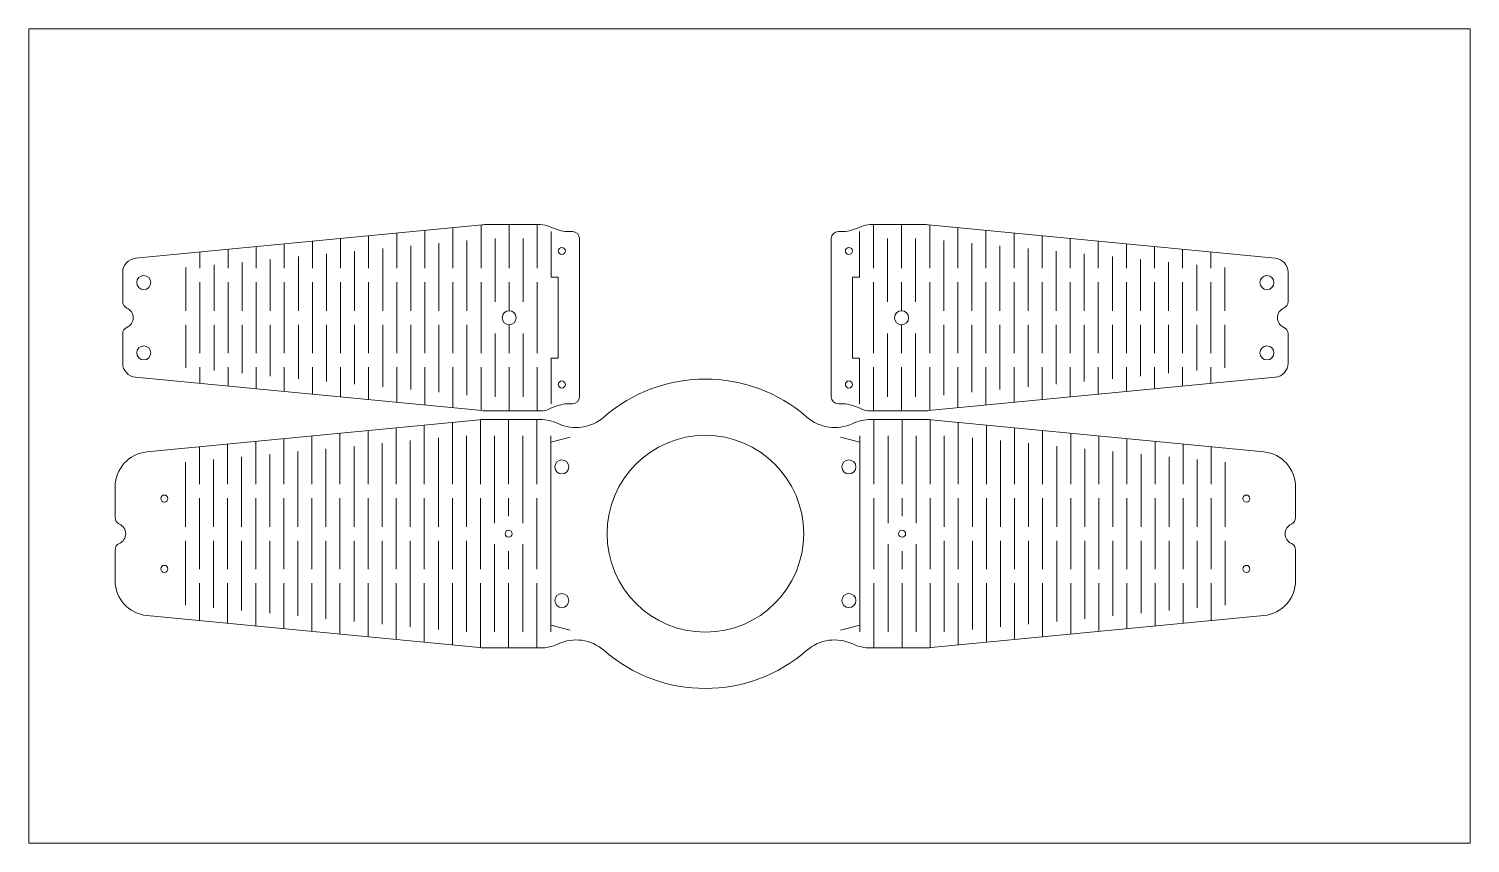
# Paper-space layout 'Mousepad' of a CAD drawing. Header units: inches. Extents: x -1.47 to 6.6, y 2.64 to 7.2.
# The model-space entities are those that its viewports show. They can reach past a viewport. Long polylines and large blocks are cut down to what shows.
import ezdxf

# ---------------------------------------------------------------- set-up
doc = ezdxf.new("R2010")
doc.units = ezdxf.units.IN
doc.header["$MEASUREMENT"] = 0
doc.layers.add('NOPLOT', color=40, linetype='Continuous', lineweight=5)

# ---------------------------------------------------------------- blocks, each defined once
blk = doc.blocks.new('WatchBand')
at = {"layer": 'NOPLOT'}
for p, q in [((13.17, 13.25), (5.53, 13.25)), ((6, 7.05), (6, 13.25)), ((10, 7.05), (10, 13.25)), ((63.19, 8.46), (13.84, 13.22)), ((14, 7.05), (14, 13.2)), ((18, 7.05), (18, 12.82)), ((22, 7.05), (22, 12.43)), ((0, 11.25), (0, -11.25)), ((2.03, 12.25), (1, 12.25)), ((8, 11.25), (8, 2.24)), ((12, 11.25), (12, 2.24)), ((16, 11), (16, 1)), ((20, 10.61), (20, 1)), ((26, 7.05), (26, 12.04)), ((30, 7.05), (30, 11.66)), ((34, 7.05), (34, 11.27)), ((38, 7.05), (38, 10.89)), ((42, 7.05), (42, 10.5)), ((24, 10.23), (24, 1)), ((28, 9.84), (28, 1)), ((32, 9.46), (32, 1)), ((36, 9.07), (36, 1)), ((40, 8.69), (40, 1)), ((44, 8.3), (44, 1)), ((46, 7.05), (46, 10.12)), ((50, 7.05), (50, 9.73)), ((54, 7.05), (54, 9.34)), ((48, 7.91), (48, 1)), ((52, 7.53), (52, 1)), ((56, 7.14), (56, 1)), ((65, 2.29), (65, 6.47)), ((6, -5.05), (6, 5.05)), ((10, 1), (10, 5.05)), ((14, -5.05), (14, 5.05)), ((18, -5.05), (18, 5.05)), ((22, -5.05), (22, 5.05)), ((26, -5.05), (26, 5.05)), ((30, -5.05), (30, 5.05)), ((34, -5.05), (34, 5.05)), ((38, -5.05), (38, 5.05)), ((42, -5.05), (42, 5.05)), ((46, -5.05), (46, 5.05)), ((50, -5.05), (50, 5.05)), ((54, -5.05), (54, 5.05)), ((10, -5.05), (10, -1)), ((16, -11), (16, -1)), ((20, -10.61), (20, -1)), ((24, -10.23), (24, -1)), ((28, -9.84), (28, -1)), ((32, -9.46), (32, -1)), ((36, -9.07), (36, -1)), ((40, -8.69), (40, -1)), ((44, -8.3), (44, -1)), ((48, -7.91), (48, -1)), ((52, -7.53), (52, -1)), ((56, -7.14), (56, -1)), ((8, -11.25), (8, -2.24)), ((12, -11.25), (12, -2.24)), ((65, -6.47), (65, -2.29)), ((6, -7.05), (6, -13.25)), ((10, -7.05), (10, -13.25)), ((14, -7.05), (14, -13.2)), ((18, -7.05), (18, -12.82)), ((22, -7.05), (22, -12.43)), ((26, -7.05), (26, -12.04)), ((30, -7.05), (30, -11.66)), ((34, -7.05), (34, -11.27)), ((38, -7.05), (38, -10.89)), ((42, -7.05), (42, -10.5)), ((46, -7.05), (46, -10.12)), ((50, -7.05), (50, -9.73)), ((54, -7.05), (54, -9.34)), ((13.84, -13.22), (63.19, -8.46)), ((1, -12.25), (2.03, -12.25)), ((5.53, -13.25), (13.17, -13.25))]:
    blk.add_line(p, q, dxfattribs=at)
at = {"layer": 'NOPLOT', "color": 251, "true_color": 0x636466}
for p, q in [((4, 5.75), (4, 12.25)), ((4, 5.75), (3, 5.75)), ((3, 5.75), (3, -5.75)), ((4, -5.75), (3, -5.75)), ((4, -12.25), (4, -5.75))]:
    blk.add_line(p, q, dxfattribs=at)
at = {"layer": 'NOPLOT'}
for centre, radius in [((2.5, 9.5), 0.5), ((62, 5), 1), ((10, 0), 1), ((62, -5), 1), ((2.5, -9.5), 0.5)]:
    blk.add_circle(centre, radius, dxfattribs=at)
for centre, radius, start, end in [((0.4, 21.1), 9, 280.4045, 295.2662), ((5.53, 10.25), 3, 90, 115.2662), ((13.17, 6.25), 7, 84.4919, 90), ((1, 11.25), 1, 90, 180), ((63, 6.47), 2, 0, 84.4919), ((64, 2.29), 1, 293.5782, 0), ((65, 0), 1.5, 113.5782, 246.4218), ((64, -2.29), 1, 360, 66.4218), ((63, -6.47), 2, 275.5081, 360), ((1, -11.25), 1, 180, 270), ((0.4, -21.1), 9, 64.7338, 79.5955), ((5.53, -10.25), 3, 244.7338, 270), ((13.17, -6.25), 7, 270, 275.5081)]:
    blk.add_arc(centre, radius, start, end, dxfattribs=at)

msp = doc.modelspace()

# ---------------------------------------------------------------- linework, layer by layer
at = {"layer": 'NOPLOT'}
for p, q in [((15.4284, 43.496), (17.2928, 43.6758)), ((16.6678, 43.3152), (16.6678, 43.6155)), ((16.8253, 43.3152), (16.8253, 43.6307)), ((16.9828, 43.3152), (16.9828, 43.6459)), ((17.1402, 43.3152), (17.1402, 43.661)), ((17.2977, 43.3152), (17.2977, 43.6776)), ((17.3306, 43.6776), (17.6313, 43.6776)), ((17.4552, 43.3152), (17.4552, 43.6776)), ((17.6127, 43.3152), (17.6127, 43.6776)), ((19.7845, 43.6776), (19.4838, 43.6776)), ((19.5024, 43.3152), (19.5024, 43.6776)), ((19.6599, 43.3152), (19.6599, 43.6776)), ((19.8174, 43.3152), (19.8174, 43.6776)), ((21.6867, 43.496), (19.8223, 43.6758)), ((19.9749, 43.3152), (19.9749, 43.661)), ((20.1324, 43.3152), (20.1324, 43.6459)), ((20.2898, 43.3152), (20.2898, 43.6307)), ((20.4473, 43.3152), (20.4473, 43.6155)), ((15.8804, 43.3152), (15.8804, 43.5396)), ((16.0379, 43.3152), (16.0379, 43.5547)), ((16.1954, 43.3152), (16.1954, 43.5699)), ((16.3528, 43.3152), (16.3528, 43.5851)), ((16.5103, 43.3152), (16.5103, 43.6003)), ((16.7465, 43.544), (16.7465, 43.0772)), ((16.904, 43.5592), (16.904, 43.0772)), ((17.0615, 43.5743), (17.0615, 43.0772)), ((17.219, 43.5869), (17.219, 43.0772)), ((17.3765, 43.5869), (17.3765, 43.0969)), ((17.5339, 43.5869), (17.5339, 43.0969)), ((17.6914, 43.5869), (17.6914, 43.5124)), ((19.4237, 43.5869), (19.4237, 43.5124)), ((19.5812, 43.5869), (19.5812, 43.0969)), ((19.7387, 43.5869), (19.7387, 43.0969)), ((19.8961, 43.5869), (19.8961, 43.0772)), ((20.0536, 43.5743), (20.0536, 43.0772)), ((20.2111, 43.5592), (20.2111, 43.0772)), ((20.3686, 43.544), (20.3686, 43.0772)), ((20.6048, 43.3152), (20.6048, 43.6003)), ((20.7623, 43.3152), (20.7623, 43.5851)), ((20.9198, 43.3152), (20.9198, 43.5699)), ((21.0772, 43.3152), (21.0772, 43.5547)), ((21.2347, 43.3152), (21.2347, 43.5396)), ((15.7229, 43.3152), (15.7229, 43.5244)), ((15.8017, 43.4529), (15.8017, 43.0772)), ((15.9591, 43.468), (15.9591, 43.0772)), ((16.1166, 43.4832), (16.1166, 43.0772)), ((16.2741, 43.4984), (16.2741, 43.0772)), ((16.4316, 43.5136), (16.4316, 43.0772)), ((16.5891, 43.5288), (16.5891, 43.0772)), ((20.5261, 43.5288), (20.5261, 43.0772)), ((20.6835, 43.5136), (20.6835, 43.0772)), ((20.841, 43.4984), (20.841, 43.0772)), ((20.9985, 43.4832), (20.9985, 43.0772)), ((21.156, 43.468), (21.156, 43.0772)), ((21.3135, 43.4529), (21.3135, 43.0772)), ((21.3922, 43.3152), (21.3922, 43.5244)), ((15.6442, 43.4377), (15.6442, 43.0772)), ((21.4709, 43.4377), (21.4709, 43.0772)), ((15.2505, 43.128), (15.2505, 43.3)), ((17.6914, 43.3113), (17.6914, 43.0772)), ((19.4237, 43.3113), (19.4237, 43.0772)), ((21.8646, 43.128), (21.8646, 43.3)), ((15.7229, 42.8391), (15.7229, 43.2365)), ((15.8804, 42.8391), (15.8804, 43.2365)), ((16.0379, 42.8391), (16.0379, 43.2365)), ((16.1954, 42.8391), (16.1954, 43.2365)), ((16.3528, 42.8391), (16.3528, 43.2365)), ((16.5103, 42.8391), (16.5103, 43.2365)), ((16.6678, 42.8391), (16.6678, 43.2365)), ((16.8253, 42.8391), (16.8253, 43.2365)), ((16.9828, 42.8391), (16.9828, 43.2365)), ((17.1402, 42.8391), (17.1402, 43.2365)), ((17.2977, 42.8391), (17.2977, 43.2365)), ((17.4552, 43.1362), (17.4552, 43.2365)), ((17.6127, 42.8391), (17.6127, 43.2365)), ((19.5024, 42.8391), (19.5024, 43.2365)), ((19.6599, 43.1362), (19.6599, 43.2365)), ((19.8174, 42.8391), (19.8174, 43.2365)), ((19.9749, 42.8391), (19.9749, 43.2365)), ((20.1324, 42.8391), (20.1324, 43.2365)), ((20.2898, 42.8391), (20.2898, 43.2365)), ((20.4473, 42.8391), (20.4473, 43.2365)), ((20.6048, 42.8391), (20.6048, 43.2365)), ((20.7623, 42.8391), (20.7623, 43.2365)), ((20.9198, 42.8391), (20.9198, 43.2365)), ((21.0772, 42.8391), (21.0772, 43.2365)), ((21.2347, 42.8391), (21.2347, 43.2365)), ((21.3922, 42.8391), (21.3922, 43.2365)), ((15.6442, 42.9984), (15.6442, 42.638)), ((15.8017, 42.9984), (15.8017, 42.6228)), ((15.9591, 42.9984), (15.9591, 42.6076)), ((16.1166, 42.9984), (16.1166, 42.5924)), ((16.2741, 42.9984), (16.2741, 42.5772)), ((16.4316, 42.9984), (16.4316, 42.562)), ((16.5891, 42.9984), (16.5891, 42.5468)), ((16.7465, 42.9984), (16.7465, 42.5317)), ((16.904, 42.9984), (16.904, 42.5165)), ((17.0615, 42.9984), (17.0615, 42.5013)), ((17.219, 42.9984), (17.219, 42.4887)), ((17.3765, 42.9788), (17.3765, 42.4887)), ((17.5339, 42.9788), (17.5339, 42.4887)), ((17.6914, 42.9984), (17.6914, 42.7643)), ((19.4237, 42.9984), (19.4237, 42.7643)), ((19.5812, 42.9788), (19.5812, 42.4887)), ((19.7387, 42.9788), (19.7387, 42.4887)), ((19.8961, 42.9984), (19.8961, 42.4887)), ((20.0536, 42.9984), (20.0536, 42.5013)), ((20.2111, 42.9984), (20.2111, 42.5165)), ((20.3686, 42.9984), (20.3686, 42.5317)), ((20.5261, 42.9984), (20.5261, 42.5468)), ((20.6835, 42.9984), (20.6835, 42.562)), ((20.841, 42.9984), (20.841, 42.5772)), ((20.9985, 42.9984), (20.9985, 42.5924)), ((21.156, 42.9984), (21.156, 42.6076)), ((21.3135, 42.9984), (21.3135, 42.6228)), ((21.4709, 42.9984), (21.4709, 42.638)), ((15.2505, 42.7756), (15.2505, 42.9476)), ((17.4552, 42.8391), (17.4552, 42.9394)), ((19.6599, 42.8391), (19.6599, 42.9394)), ((21.8646, 42.7756), (21.8646, 42.9476)), ((15.7229, 42.7604), (15.7229, 42.5513)), ((15.8804, 42.7604), (15.8804, 42.5361)), ((16.0379, 42.7604), (16.0379, 42.5209)), ((16.1954, 42.7604), (16.1954, 42.5057)), ((16.3528, 42.7604), (16.3528, 42.4905)), ((16.5103, 42.7604), (16.5103, 42.4753)), ((16.6678, 42.7604), (16.6678, 42.4601)), ((16.8253, 42.7604), (16.8253, 42.445)), ((16.9828, 42.7604), (16.9828, 42.4298)), ((17.1402, 42.7604), (17.1402, 42.4146)), ((17.2977, 42.7604), (17.2977, 42.3981)), ((17.4552, 42.7604), (17.4552, 42.3981)), ((17.6127, 42.7604), (17.6127, 42.3981)), ((19.5024, 42.7604), (19.5024, 42.3981)), ((19.6599, 42.7604), (19.6599, 42.3981)), ((19.8174, 42.7604), (19.8174, 42.3981)), ((19.9749, 42.7604), (19.9749, 42.4146)), ((20.1324, 42.7604), (20.1324, 42.4298)), ((20.2898, 42.7604), (20.2898, 42.445)), ((20.4473, 42.7604), (20.4473, 42.4601)), ((20.6048, 42.7604), (20.6048, 42.4753)), ((20.7623, 42.7604), (20.7623, 42.4905)), ((20.9198, 42.7604), (20.9198, 42.5057)), ((21.0772, 42.7604), (21.0772, 42.5209)), ((21.2347, 42.7604), (21.2347, 42.5361)), ((21.3922, 42.7604), (21.3922, 42.5513)), ((17.2928, 42.3999), (15.4284, 42.5797)), ((17.6914, 42.5633), (17.6914, 42.4887)), ((19.4237, 42.5633), (19.4237, 42.4887)), ((19.8223, 42.3999), (21.6867, 42.5797)), ((17.6313, 42.3981), (17.3306, 42.3981)), ((19.4838, 42.3981), (19.7845, 42.3981))]:
    msp.add_line(p, q, dxfattribs=at)
at = {"layer": 'NOPLOT', "color": 251, "true_color": 0x636466}
for p, q in [((17.6914, 43.5496), (17.8, 43.5787)), ((17.6914, 43.0378), (17.6914, 43.5496)), ((19.4237, 43.5496), (19.3151, 43.5787)), ((19.4237, 43.0378), (19.4237, 43.5496)), ((17.6914, 43.0378), (17.6914, 42.526)), ((19.4237, 43.0378), (19.4237, 42.526)), ((17.6914, 42.526), (17.8, 42.4969)), ((19.4237, 42.526), (19.3151, 42.4969))]:
    msp.add_line(p, q, dxfattribs=at)
at = {"layer": 'NOPLOT'}
for centre, radius in [((18.5576, 43.0378), 0.5512), ((17.7534, 43.4118), 0.0394), ((19.3617, 43.4118), 0.0394), ((15.5261, 43.2347), 0.0197), ((21.589, 43.2347), 0.0197), ((17.4552, 43.0378), 0.0197), ((19.6599, 43.0378), 0.0197), ((15.5261, 42.841), 0.0197), ((21.589, 42.841), 0.0197), ((17.7534, 42.6638), 0.0394), ((19.3617, 42.6638), 0.0394)]:
    msp.add_circle(centre, radius, dxfattribs=at)
for centre, radius, start, end in [((18.5576, 43.0378), 0.8661, 48.90698, 131.09302), ((17.3306, 43.2839), 0.3937, 90, 95.50807), ((17.6313, 43.4414), 0.2362, 64.73382, 90), ((17.833, 43.8686), 0.2362, 244.73382, 311.09302), ((19.2821, 43.8686), 0.2362, 228.90698, 295.26618), ((19.4838, 43.4414), 0.2362, 90, 115.26618), ((19.7845, 43.2839), 0.3937, 84.49193, 90), ((15.4473, 43.3), 0.1968, 95.50807, 180), ((21.6678, 43.3), 0.1968, 0, 84.49193), ((15.2898, 43.128), 0.0394, 180, 246.42182), ((21.8253, 43.128), 0.0394, 293.57818, 0), ((15.2505, 43.0378), 0.0591, 293.57818, 66.42182), ((21.8646, 43.0378), 0.0591, 113.57818, 246.42182), ((15.2898, 42.9476), 0.0394, 113.57818, 180), ((21.8253, 42.9476), 0.0394, 0, 66.42182), ((15.4473, 42.7756), 0.1968, 180, 264.49193), ((21.6678, 42.7756), 0.1968, 275.50807, 0), ((17.3306, 42.7918), 0.3937, 264.49193, 270), ((17.6313, 42.6343), 0.2362, 270, 295.26618), ((17.833, 42.207), 0.2362, 48.90698, 115.26618), ((19.2821, 42.207), 0.2362, 64.73382, 131.09302), ((19.4838, 42.6343), 0.2362, 244.73382, 270), ((19.7845, 42.7918), 0.3937, 270, 275.50807), ((18.5576, 43.0378), 0.8661, 228.90698, 311.09302)]:
    msp.add_arc(centre, radius, start, end, dxfattribs=at)

# ---------------------------------------------------------------- block references
at = {"layer": 'NOPLOT', "yscale": 0.03937, "zscale": 0.03937}
for p, xscale in [((17.8518, 44.2474), -0.03937), ((19.2633, 44.2474), 0.03937)]:
    msp.add_blockref('WatchBand', p, dxfattribs=dict(at, xscale=xscale))

psp = doc.layouts.new('Mousepad')

# ---------------------------------------------------------------- viewports
at = {"layer": 'NOPLOT', "view_target_point": (23.0502, 0.0521)}
psp.add_viewport(center=(2.564, 4.9172), size=(8.076, 4.559811), view_center_point=(-4.2454, 43.5329), view_height=4.559811, dxfattribs=at)

doc.saveas('drawing.dxf')
